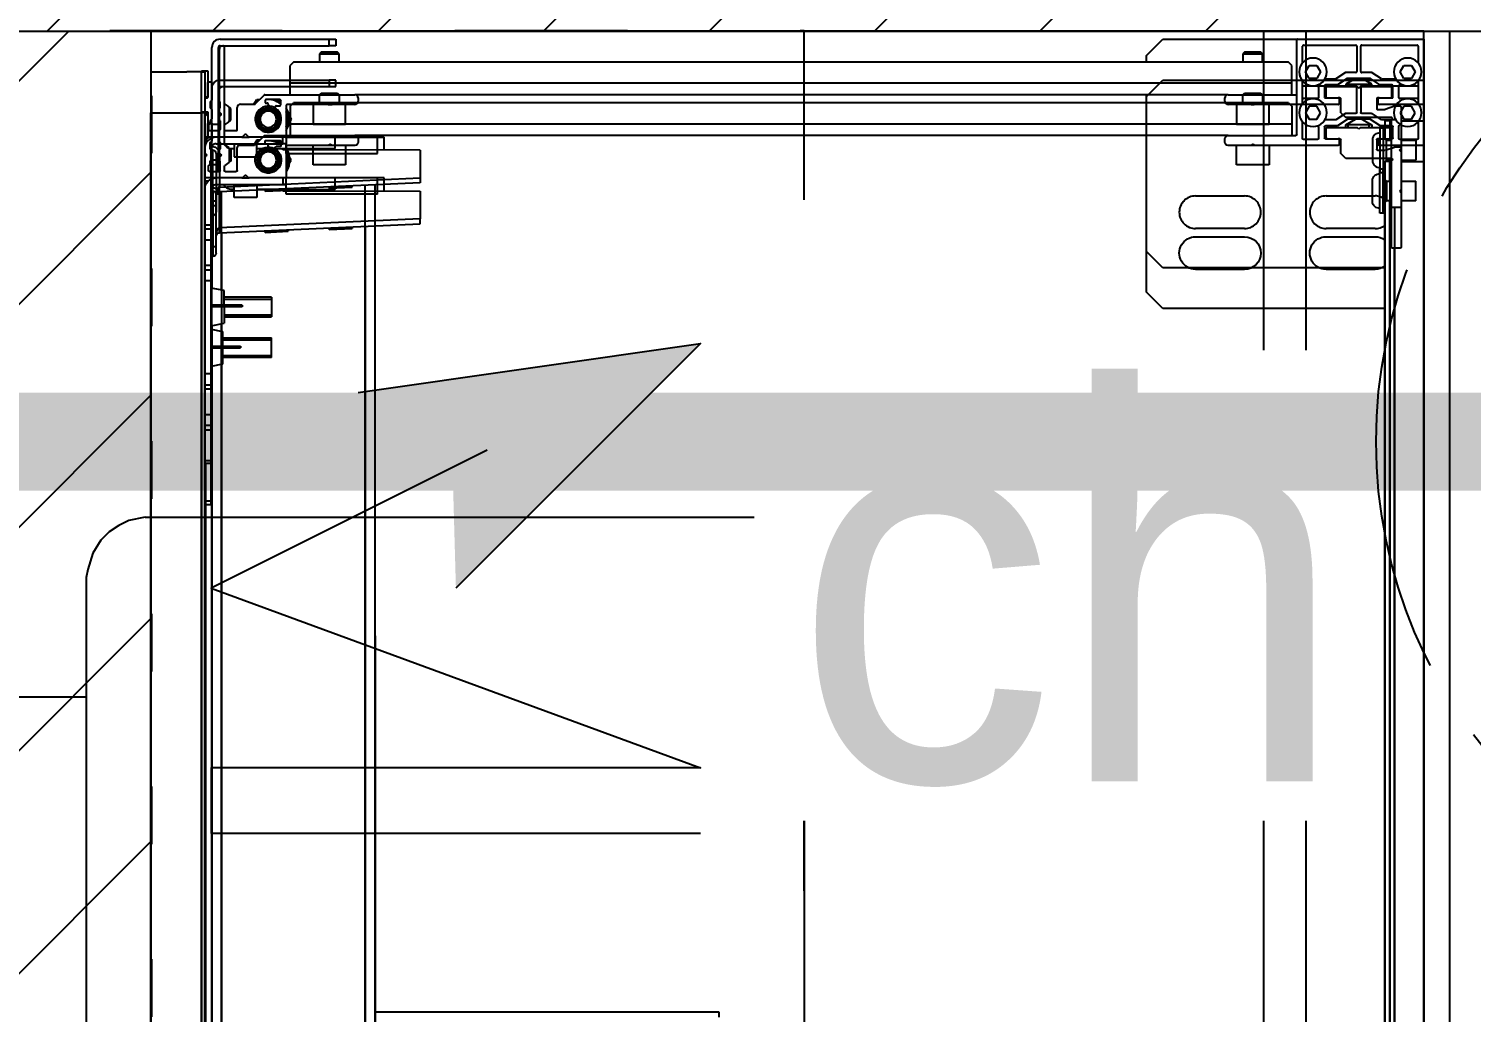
# Model space of a CAD drawing. Header units: centimetres. Extents: x -35664 to 50682, y -23001 to 23705.
# Drawn here: x 5158.2 to 5202.41, y 4104.34 to 4134.46 of the extents above; entities that cross this region are included whole.
import ezdxf

# ---------------------------------------------------------------- set-up
doc = ezdxf.new("R2010")
doc.units = ezdxf.units.CM
for name, pattern in [('prelem_euev', [2, 1.25, -0.25, 0.25, -0.25]), ('prlm_eu', [2, 1.25, -0.25, 0.25, -0.25]), ('Style de ligne -1', [0.41664, 0.20828, -0.20836]), ('Style de ligne -5', [0.20828, 0.069425, -0.138855])]:
    doc.linetypes.add(name, pattern=pattern)
for name, color, linetype in [('B aménagement intérieur', 252, 'Continuous'), ('B GÈnÈral_Hatch', 252, 'Continuous'), ('B Général', 252, 'Continuous'), ('C ANNOTATIONS-prestations', 252, 'Continuous'), ('D SURFACES-shab', 252, 'Continuous'), ('F REMPLISSAGE-vert clair', 252, 'Continuous'), ('F REMPLISSAGE-vert foncé', 252, 'Continuous'), ('MTI900_Alu', 252, 'Continuous'), ('prlm-CHAUFF', 4, 'Continuous'), ('prlm-EAU-EUEV', 25, 'Continuous')]:
    doc.layers.add(name, color=color, linetype=linetype)
doc.layers.add('prlm-ELEC-CFO', color=1, linetype='Continuous', lineweight=25)
doc.layers.add('prlm-ZEROPLOT', color=254, linetype='Continuous', plot=False)
doc.layers.get('prlm-CHAUFF').off()
doc.styles.add('prlm-elec-cfo', font='comic.ttf', dxfattribs={"height": 12})

# ---------------------------------------------------------------- blocks, each defined once
blk = doc.blocks.new('A 90.200_wc-2')
at = {"layer": 'B Général', "linetype": 'Continuous'}
for p, q in [((-25, -20.1), (-25, 0)), ((-24.9, 0.1), (24.9, 0.1)), ((-19.5, -44.2), (-19.5, -21.9))]:
    blk.add_line(p, q, dxfattribs=at)
at = {"layer": 'B Général', "linetype": 'Continuous', "flags": 128}
blk.add_lwpolyline([(-25, -20.1), (-24.9, -20.6), (-24.75, -20.9), (-24.55, -21.2), (-24.3, -21.45), (-23.9, -21.7), (-23.4, -21.85), (-23.15, -21.9), (23.25, -21.9), (23.55, -21.85), (23.9, -21.7), (24.2, -21.5), (24.45, -21.3), (24.65, -21.05), (24.8, -20.75), (24.9, -20.5), (24.95, -20.3), (25, -20.1)], dxfattribs=at)
at = {"layer": 'B Général', "linetype": 'Continuous'}
blk.add_arc((-24.9, 0), 0.1, 90, 180, dxfattribs=at)
blk = doc.blocks.new('A 90.Groupe-6-1')
at = {"layer": 'B Général', "linetype": 'Style de ligne -1', "ltscale": 25.4, "flags": 128}
blk.add_lwpolyline([(-35.4, 7.6), (35.6, 7.6), (35.6, -32.4), (-35.4, -32.4)], close=True, dxfattribs=at)
at = {"layer": 'B Général', "xscale": -1, "rotation": 270}
blk.add_blockref('A 90.200_wc-2', (35.5, 7.5), dxfattribs=at)
blk = doc.blocks.new('A 90.WC-plan-PMR')
at = {"layer": 'B Général'}
blk.add_blockref('A 90.Groupe-6-1', (0, 0), dxfattribs=at)
blk = doc.blocks.new('A 90.Groupe-13-1')
at = {"layer": 'B GÈnÈral_Hatch', "linetype": 'Continuous'}
h = blk.add_hatch(dxfattribs=at)
h.set_pattern_fill('F_P__SOFFITE', color=256, style=0, pattern_type=2)
h.set_pattern_definition([(45, (0, 0.2205), (-3.5277778, 3.3072917), [])])
h.paths.add_polyline_path([(5161.965, 4036.389), (5249.965, 4036.389), (5249.965, 3856.704), (5084.465, 3856.704), (5084.465, 3911.704), (5029.964, 3911.704), (5029.964, 4134.389), (5161.965, 4134.389)])
at = {"layer": 'B Général', "linetype": 'Style de ligne -5', "ltscale": 25.4, "flags": 128}
blk.add_lwpolyline([(5161.965, 4036.389), (5249.965, 4036.389), (5249.965, 3856.704), (5084.465, 3856.704), (5084.465, 3911.704), (5029.964, 3911.704), (5029.964, 4134.389), (5161.965, 4134.389)], close=True, dxfattribs=at)
at = {"layer": 'D SURFACES-shab', "lineweight": 18, "flags": 128}
blk.add_lwpolyline([(5249.965, 4037.385), (5161.945, 4037.389), (5161.945, 4134.393), (5029.964, 4134.389), (5029.964, 3914.389), (5083.465, 3914.389), (5083.465, 3859.389), (5249.965, 3859.389)], close=True, dxfattribs=at)
at = {"layer": 'B Général', "xscale": -1, "rotation": 180}
blk.add_blockref('A 90.WC-plan-PMR', (5146.365, 4101.997), dxfattribs=at)
blk = doc.blocks.new('A 90.G 100_80')
at = {"layer": 'B Général', "linetype": 'Continuous'}
blk.add_line((48.52, 43.75), (48.52, -43.75), dxfattribs=at)
at = {"layer": 'B Général', "linetype": 'Continuous', "flags": 128}
blk.add_lwpolyline([(9.5, -45), (9.5, 45), (48.52, 45), (48.52, -45)], close=True, dxfattribs=at)
at = {"layer": 'C ANNOTATIONS-prestations'}
for p, q in [((9.5, 44.75), (9.5, 44.72)), ((9.53, 44.75), (9.5, 44.75)), ((9.5, 44.72), (9.5, 42.78)), ((13.37, 44.75), (9.53, 44.75)), ((17.5, 44.75), (13.37, 44.75)), ((13.4, 43.08), (13.4, 44.72)), ((18, 44.25), (17.5, 44.75)), ((43.05, 44.75), (42.85, 44.75)), ((42.85, 44.75), (42.85, 44.55)), ((46.4, 44.75), (43.05, 44.75)), ((43.05, 44.55), (43.05, 44.75)), ((9.68, 44.54), (9.68, 44.033)), ((11.41, 44.57), (9.71, 44.57)), ((11.44, 43.76), (11.44, 44.54)), ((11.56, 44.54), (11.56, 43.76)), ((13.19, 44.57), (11.59, 44.57)), ((13.22, 44.033), (13.22, 44.54)), ((14.45, 44.3), (14.5, 44.35)), ((15.05, 44.3), (14.45, 44.3)), ((14.45, 44.05), (14.45, 44.3)), ((14.5, 44.35), (15, 44.35)), ((15, 44.35), (15.05, 44.3)), ((15.05, 44.3), (15.05, 44.05)), ((18, 44.05), (18, 44.25)), ((42.75, 44.3), (42.8, 44.35)), ((43.35, 44.3), (42.75, 44.3)), ((42.75, 44.05), (42.75, 44.3)), ((42.8, 44.35), (43.3, 44.35)), ((42.85, 44.55), (43.05, 44.55)), ((46.4, 44.55), (43.05, 44.55)), ((43.3, 44.35), (43.35, 44.3)), ((43.35, 44.3), (43.35, 44.05)), ((46.27, 44.52), (46.27, 42.791)), ((46.32, 44.55), (46.3, 44.55)), ((46.42, 42.855), (46.42, 44.45)), ((46.45, 42.15), (46.45, 44.5)), ((46.65, 42.15), (46.65, 44.5)), ((9.885, 43.95), (9.769, 43.75)), ((10.115, 43.95), (9.885, 43.95)), ((10.231, 43.75), (10.115, 43.95)), ((12.785, 43.95), (12.669, 43.75)), ((13.015, 43.95), (12.785, 43.95)), ((13.131, 43.75), (13.015, 43.95)), ((13.55, 43.95), (13.65, 44.05)), ((13.55, 43.4), (13.55, 43.95)), ((13.65, 44.05), (44.15, 44.05)), ((44.15, 44.05), (44.25, 43.95)), ((44.25, 43.4), (44.25, 43.95)), ((46.97, 43.78), (46.77, 43.78)), ((46.77, 43.78), (46.77, 42.98)), ((46.97, 43.75), (46.97, 43.78)), ((9.68, 43.467), (9.68, 42.96)), ((9.769, 43.75), (9.885, 43.55)), ((9.885, 43.55), (10.115, 43.55)), ((10.115, 43.55), (10.231, 43.75)), ((10.364, 43.53), (10.786, 43.53)), ((10.48, 43.35), (10.841, 43.35)), ((10.803, 43.535), (11.088, 43.725)), ((10.858, 43.355), (11.142, 43.545)), ((11.1, 43.377), (11.4, 43.55)), ((11.9, 43.377), (11.1, 43.377)), ((11.1, 43.3), (11.1, 43.377)), ((11.105, 43.73), (11.41, 43.73)), ((11.159, 43.55), (11.841, 43.55)), ((11.177, 43.3), (11.177, 43.421)), ((11.59, 43.73), (11.904, 43.73)), ((11.6, 43.55), (11.9, 43.377)), ((11.823, 43.3), (11.823, 43.421)), ((11.858, 43.545), (12.15, 43.35)), ((11.9, 43.377), (11.9, 43.3)), ((11.904, 43.73), (12.197, 43.535)), ((12.15, 43.35), (12.52, 43.35)), ((12.214, 43.53), (12.536, 43.53)), ((12.669, 43.75), (12.785, 43.55)), ((12.785, 43.55), (13.015, 43.55)), ((13.015, 43.55), (13.131, 43.75)), ((13.22, 42.96), (13.22, 43.467)), ((13.55, 43.05), (13.55, 43.4)), ((13.55, 43.4), (44.25, 43.4)), ((44.25, 43.05), (44.25, 43.4)), ((46.65, 43.42), (46.65, 42.885)), ((46.74, 43.45), (46.68, 43.45)), ((46.77, 42.98), (46.77, 43.42)), ((46.87, 43.75), (46.87, -43.75)), ((46.97, 43.75), (46.87, 43.75)), ((46.97, -43.75), (46.97, 43.75)), ((46.97, 43.75), (47.42, 43.75)), ((48.52, 43.75), (47.42, 43.75)), ((9.71, 42.93), (10.24, 42.93)), ((10.27, 42.96), (10.27, 43.307)), ((10.45, 42.98), (10.45, 43.32)), ((10.87, 42.95), (10.48, 42.95)), ((10.5, 43.27), (10.5, 42.98)), ((11.45, 43.3), (10.53, 43.3)), ((10.87, 42.95), (10.92, 42.95)), ((10.9, 42.78), (10.9, 42.92)), ((10.95, 42.92), (10.95, 42.63)), ((11.5, 43.25), (11.45, 43.3)), ((11.55, 43.3), (11.5, 43.25)), ((12.47, 43.3), (11.55, 43.3)), ((12.05, 42.5), (12.05, 42.92)), ((12.08, 42.95), (12.13, 42.95)), ((12.1, 42.92), (12.1, 42.78)), ((12.52, 42.95), (12.13, 42.95)), ((12.5, 42.98), (12.5, 43.27)), ((12.55, 43.32), (12.55, 42.98)), ((12.73, 43.28), (12.73, 42.96)), ((12.76, 42.93), (13.19, 42.93)), ((15.5, 43.05), (13.43, 43.05)), ((15.5, 43.05), (42.27, 43.05)), ((15.6, 42.85), (15.6, 42.95)), ((18, 38.25), (18, 43.05)), ((42.17, 42.95), (42.17, 42.85)), ((45.028, 43.05), (42.27, 43.05)), ((44.566, 42.9), (44.54, 42.854)), ((44.57, 42.9), (44.99, 42.9)), ((45.321, 42.769), (45.049, 43.041)), ((45.27, 42.906), (45.184, 42.906)), ((45.328, 42.806), (45.27, 42.906)), ((46.77, 42.98), (46.87, 42.98)), ((46.84, 42.95), (46.8, 42.95)), ((9.5, 42.78), (9.5, 42.25)), ((9.53, 42.75), (10.87, 42.75)), ((10.2, 42.67), (10.2, 41.4)), ((10.23, 42.7), (10.395, 42.7)), ((10.405, 42.699), (10.695, 42.602)), ((10.92, 42.6), (10.705, 42.6)), ((12.05, 42.5), (11.9, 42.35)), ((12.13, 42.75), (14.7, 42.75)), ((14.25, 42.15), (14.25, 42.75)), ((14.7, 42.75), (14.729, 42.779)), ((14.8, 42.75), (14.7, 42.75)), ((14.771, 42.779), (14.8, 42.75)), ((14.8, 42.75), (15.5, 42.75)), ((15.25, 42.75), (15.25, 42.15)), ((42.27, 42.75), (42.958, 42.75)), ((42.55, 42.15), (42.55, 42.75)), ((43.082, 42.75), (42.958, 42.75)), ((42.979, 42.759), (42.999, 42.779)), ((43.041, 42.779), (43.061, 42.759)), ((43.082, 42.75), (44.34, 42.75)), ((43.55, 42.75), (43.55, 42.15)), ((44.37, 42.72), (44.37, 41.78)), ((44.54, 42.74), (44.54, 42.87)), ((44.68, 42.71), (44.57, 42.71)), ((44.71, 42.657), (44.71, 42.68)), ((44.92, 42.76), (44.92, 42.729)), ((44.99, 42.79), (44.95, 42.79)), ((45.02, 42.87), (45.02, 42.82)), ((45.77, 42.76), (45.342, 42.76)), ((45.87, 41.98), (45.87, 42.66)), ((46.07, 42.63), (46.09, 42.65)), ((46.07, 42.27), (46.07, 42.63)), ((46.07, 42.607), (46.12, 42.607)), ((46.09, 42.25), (46.09, 42.65)), ((46.09, 42.65), (46.12, 42.65)), ((46.12, 42.654), (46.12, 42.246)), ((46.257, 42.766), (46.133, 42.679)), ((46.371, 42.471), (46.42, 42.521)), ((46.4, 42.653), (46.4, 42.827)), ((46.4, 42.65), (46.45, 42.65)), ((46.4, 42.607), (46.45, 42.607)), ((46.42, 42.521), (46.42, 42.625)), ((46.65, 42.595), (46.65, 42.31)), ((46.661, 42.651), (46.7, 42.69)), ((46.661, 42.618), (46.661, 42.651)), ((46.7, 42.826), (46.7, 42.654)), ((46.821, 42.471), (46.87, 42.521)), ((46.835, 42.414), (46.835, 42.486)), ((9.5, 42.25), (9.5, -42.25)), ((10.2, 42.25), (9.5, 42.25)), ((10.5, 42.35), (11.9, 42.35)), ((10.5, 39.63), (10.5, 42.29)), ((10.55, 42.25), (10.5, 42.25)), ((10.55, 42.25), (10.55, 41.65)), ((10.55, 42.25), (10.7, 42.25)), ((10.7, 42.25), (10.7, 41.7)), ((10.7, 42.03), (10.75, 42.03)), ((10.75, 42.03), (10.75, 40.67)), ((10.75, 42.03), (10.85, 42.03)), ((10.85, 42.03), (10.85, 40.67)), ((15.25, 42.15), (14.25, 42.15)), ((43.55, 42.15), (42.55, 42.15)), ((44.278, 42.4), (44.22, 42.3)), ((44.22, 42.3), (44.278, 42.2)), ((46.07, 42.293), (46.12, 42.293)), ((46.09, 42.25), (46.07, 42.27)), ((46.12, 42.25), (46.09, 42.25)), ((46.133, 42.221), (46.257, 42.134)), ((46.27, 42.109), (46.27, 41.98)), ((46.42, 42.379), (46.371, 42.429)), ((46.4, 42.293), (46.45, 42.293)), ((46.4, 42.252), (46.4, 41.98)), ((46.45, 42.25), (46.4, 42.25)), ((46.42, 42.28), (46.42, 42.379)), ((46.65, 42.15), (46.45, 42.15)), ((46.45, 42.15), (46.45, 41.95)), ((46.65, 41.95), (46.65, 42.15)), ((46.661, 42.25), (46.661, 42.287)), ((46.7, 42.21), (46.661, 42.25)), ((46.7, 42.251), (46.7, 42.15)), ((46.7, 42.15), (46.72, 42.15)), ((46.75, 42.12), (46.75, 41.98)), ((46.87, 42.379), (46.821, 42.429)), ((9.75, 41.65), (9.75, 41.05)), ((9.75, 41.65), (10.2, 41.65)), ((10.5, 41.65), (10.65, 41.65)), ((10.65, 41.65), (10.75, 41.75)), ((10.65, 41.05), (10.65, 41.65)), ((11.08, 41.675), (11.08, 41.025)), ((41.57, 41.75), (41.37, 41.75)), ((41.37, 41.354), (41.37, 41.75)), ((42.87, 41.75), (41.57, 41.75)), ((41.57, 41.25), (41.57, 41.75)), ((44.37, 41.75), (42.87, 41.75)), ((42.87, 41.4), (42.87, 41.75)), ((44.4, 41.75), (44.37, 41.75)), ((44.37, 41.75), (44.37, 41.55)), ((44.4, 41.75), (45.508, 41.75)), ((44.47, 41.55), (44.47, 41.75)), ((45.114, 41.95), (44.726, 41.95)), ((45.732, 41.75), (45.508, 41.75)), ((45.529, 41.759), (45.599, 41.829)), ((45.641, 41.829), (45.711, 41.759)), ((45.732, 41.75), (46.84, 41.75)), ((46.24, 41.95), (45.9, 41.95)), ((46.72, 41.95), (46.43, 41.95)), ((46.87, 41.65), (46.765, 41.65)), ((46.87, 41.75), (46.84, 41.75)), ((10.25, 41.35), (10.2, 41.4)), ((10.2, 41.3), (10.25, 41.35)), ((10.2, 41.3), (10.2, 39.63)), ((40.27, 41.351), (44.47, 41.36)), ((40.27, 41.351), (40.27, 40.5)), ((44.37, 41.25), (41.57, 41.25)), ((44.37, 41.4), (42.87, 41.4)), ((44.37, 41.4), (44.37, 41.55)), ((44.37, 41.55), (44.47, 41.55)), ((44.37, 41.25), (44.37, 41.4)), ((45.27, 41.4), (44.37, 41.4)), ((46.52, 41.55), (44.47, 41.55)), ((44.47, 41.36), (44.472, 41.4)), ((45.27, 41.15), (45.27, 41.55)), ((45.97, 41.15), (45.27, 41.15)), ((45.97, 41.55), (45.97, 41.15)), ((46.067, 41.4), (45.97, 41.4)), ((46.42, 41.25), (46.42, 40.221)), ((46.52, 41.25), (46.42, 41.25)), ((46.52, 41.25), (46.52, 41.05)), ((46.67, 41.35), (46.62, 41.35)), ((46.62, 41.05), (46.62, 41.35)), ((46.67, 39.067), (46.67, 41.4)), ((10.2, 41.05), (9.75, 41.05)), ((10.65, 41.05), (10.5, 41.05)), ((10.55, 41.05), (10.55, -41.05)), ((10.75, 40.95), (10.65, 41.05)), ((10.7, 41), (10.7, -41)), ((10.75, 40.67), (10.7, 40.67)), ((10.85, 40.67), (10.75, 40.67)), ((46.52, 41.05), (46.52, 39.65)), ((46.52, 41.05), (46.62, 41.05)), ((46.62, 41.05), (46.67, 41.05)), ((46.62, 39.65), (46.62, 41.05)), ((46.42, 40.221), (40.27, 40.5)), ((40.27, 40.5), (40.27, 40.35)), ((40.27, 40.35), (46.413, 40.071)), ((41.65, 2.775), (41.65, 40.287)), ((41.95, 2.775), (41.95, 40.274)), ((42.354, 40.205), (42.357, 40.255)), ((12.5, 39.95), (11, 39.95)), ((16.5, 39.95), (15, 39.95)), ((42.354, 40.205), (43.056, 40.173)), ((43.058, 40.223), (43.056, 40.173)), ((44.316, 40.116), (44.319, 40.166)), ((44.316, 40.116), (45.018, 40.084)), ((45.02, 40.134), (45.018, 40.084)), ((46.35, 37.066), (46.35, 40.074)), ((46.413, 40.071), (46.42, 40.221)), ((46.413, 40.071), (46.425, 40.07)), ((46.425, 40.22), (46.42, 40.221)), ((10.23, 39.6), (10.47, 39.6)), ((10.4, 39.6), (10.4, -39.6)), ((46.52, 39.65), (46.52, 39.45)), ((46.52, 39.65), (46.62, 39.65)), ((46.67, 39.65), (46.62, 39.65)), ((46.62, 39.35), (46.62, 39.65)), ((46.62, 39.35), (46.67, 39.35)), ((46.65, 39.35), (46.65, 37.126)), ((11, 38.95), (12.5, 38.95)), ((15, 38.95), (16.5, 38.95)), ((46.87, 39.067), (46.67, 39.067)), ((46.67, 39.067), (46.67, 38.932)), ((46.67, 38.932), (46.67, 38.6)), ((46.67, 38.932), (46.87, 38.932)), ((46.67, 38.6), (46.67, 34.5)), ((46.67, 38.6), (46.87, 38.6)), ((17.5, 37.75), (18, 38.25)), ((10.7, 37.75), (17.5, 37.75)), ((44.82, 36.85), (44.82, 36.25)), ((44.82, 36.85), (46.27, 36.85)), ((46.27, 36.789), (44.82, 36.789)), ((46.27, 37.05), (46.67, 37.13)), ((46.27, 36.6), (46.27, 37.05)), ((46.27, 36.311), (44.82, 36.311)), ((46.27, 36.25), (44.82, 36.25)), ((45.725, 36.6), (45.725, 36.55)), ((45.725, 36.6), (45.861, 36.6)), ((45.725, 36.55), (45.861, 36.55)), ((45.861, 36.6), (45.861, 36.55)), ((45.861, 36.6), (46.67, 36.6)), ((45.861, 36.55), (46.67, 36.55)), ((46.27, 36.55), (46.27, 36.05)), ((46.67, 35.97), (46.27, 36.05)), ((46.35, 2.6), (46.35, 36.034)), ((46.65, 35.974), (46.65, 2.5)), ((46.67, 34.5), (46.87, 34.5)), ((46.67, 34.5), (46.67, 34.168)), ((46.87, 34.168), (46.67, 34.168)), ((46.67, 34.168), (46.67, 34.033)), ((46.67, 31.85), (46.67, 34.033)), ((46.67, 34.033), (46.87, 34.033)), ((46.67, 31.85), (46.67, 31.75)), ((46.87, 31.85), (46.67, 31.85)), ((46.67, 31.75), (46.87, 31.75)), ((46.85, 31.75), (46.85, 2.433)), ((31.1, 14.95), (41.65, 14.95)), ((31.1, 14.8), (31.1, 14.95))]:
    blk.add_line(p, q, dxfattribs=at)
at = {"layer": 'C ANNOTATIONS-prestations', "flags": 128}
for points in [[(9.5, 44.72, -0.198912), (9.509, 44.741, -0.198912), (9.53, 44.75)], [(13.37, 44.75, -0.198912), (13.391, 44.741, -0.198912), (13.4, 44.72)], [(46.4, 44.75, -0.198912), (46.577, 44.677, -0.198912), (46.65, 44.5)], [(9.68, 44.54, -0.198912), (9.689, 44.561, -0.198912), (9.71, 44.57)], [(11.41, 44.57, -0.198912), (11.431, 44.561, -0.198912), (11.44, 44.54)], [(11.56, 44.54, -0.198912), (11.569, 44.561, -0.198912), (11.59, 44.57)], [(13.19, 44.57, -0.198912), (13.211, 44.561, -0.198912), (13.22, 44.54)], [(46.27, 44.52, -0.198912), (46.279, 44.541, -0.198912), (46.3, 44.55)], [(46.32, 44.55, -0.198912), (46.391, 44.521, -0.198912), (46.42, 44.45)], [(46.4, 44.55, -0.198912), (46.435, 44.535, -0.198912), (46.45, 44.5)], [(9.68, 44.03, -0.01196), (9.68, 44.031, -0.01196), (9.68, 44.033)], [(13.22, 44.033, -0.01196), (13.22, 44.031, -0.01196), (13.22, 44.03)], [(9.68, 43.467, -0.01196), (9.68, 43.469, -0.01196), (9.68, 43.47)], [(10.225, 43.39, -0.123554), (10.258, 43.354, -0.123554), (10.27, 43.307)], [(10.45, 43.32, -0.198912), (10.459, 43.341, -0.198912), (10.48, 43.35)], [(10.803, 43.535, -0.073633), (10.795, 43.531, -0.073633), (10.786, 43.53)], [(10.858, 43.355, -0.073633), (10.85, 43.351, -0.073633), (10.841, 43.35)], [(11.088, 43.725, -0.073633), (11.096, 43.729, -0.073633), (11.105, 43.73)], [(11.142, 43.545, -0.073633), (11.15, 43.549, -0.073633), (11.159, 43.55)], [(11.44, 43.76, -0.198912), (11.431, 43.739, -0.198912), (11.41, 43.73)], [(11.59, 43.73, -0.198912), (11.569, 43.739, -0.198912), (11.56, 43.76)], [(11.841, 43.55, -0.073633), (11.85, 43.549, -0.073633), (11.858, 43.545)], [(12.214, 43.53, -0.073633), (12.205, 43.531, -0.073633), (12.197, 43.535)], [(12.52, 43.35, -0.198912), (12.541, 43.341, -0.198912), (12.55, 43.32)], [(12.73, 43.28, -0.095961), (12.737, 43.318, -0.095961), (12.758, 43.35)], [(13.22, 43.47, -0.01196), (13.22, 43.469, -0.01196), (13.22, 43.467)], [(46.65, 43.42, -0.198912), (46.659, 43.441, -0.198912), (46.68, 43.45)], [(46.74, 43.45, -0.198912), (46.761, 43.441, -0.198912), (46.77, 43.42)], [(9.71, 42.93, -0.198912), (9.689, 42.939, -0.198912), (9.68, 42.96)], [(10.27, 42.96, -0.198912), (10.261, 42.939, -0.198912), (10.24, 42.93)], [(10.48, 42.95, -0.198912), (10.459, 42.959, -0.198912), (10.45, 42.98)], [(10.5, 43.27, -0.198912), (10.509, 43.291, -0.198912), (10.53, 43.3)], [(10.53, 42.95, -0.198912), (10.509, 42.959, -0.198912), (10.5, 42.98)], [(10.87, 42.95, -0.198912), (10.891, 42.941, -0.198912), (10.9, 42.92)], [(10.92, 42.95, -0.198912), (10.941, 42.941, -0.198912), (10.95, 42.92)], [(12.05, 42.92, -0.198912), (12.059, 42.941, -0.198912), (12.08, 42.95)], [(12.1, 42.92, -0.198912), (12.109, 42.941, -0.198912), (12.13, 42.95)], [(12.47, 43.3, -0.198912), (12.491, 43.291, -0.198912), (12.5, 43.27)], [(12.5, 42.98, -0.198912), (12.491, 42.959, -0.198912), (12.47, 42.95)], [(12.55, 42.98, -0.198912), (12.541, 42.959, -0.198912), (12.52, 42.95)], [(12.76, 42.93, -0.198912), (12.739, 42.939, -0.198912), (12.73, 42.96)], [(13.22, 42.96, -0.198912), (13.211, 42.939, -0.198912), (13.19, 42.93)], [(13.43, 43.05, -0.198912), (13.409, 43.059, -0.198912), (13.4, 43.08)], [(15.5, 43.05, -0.198912), (15.571, 43.021, -0.198912), (15.6, 42.95)], [(42.17, 42.95, -0.198912), (42.199, 43.021, -0.198912), (42.27, 43.05)], [(44.54, 42.87, -0.198912), (44.549, 42.891, -0.198912), (44.57, 42.9)], [(44.54, 42.764, -0.104675), (44.761, 42.879, -0.104675), (45.009, 42.893)], [(44.54, 42.827, -0.02871), (44.603, 42.867, -0.02871), (44.67, 42.9)], [(44.99, 42.9, -0.198912), (45.011, 42.891, -0.198912), (45.02, 42.87)], [(45.028, 43.05, -0.098491), (45.039, 43.048, -0.098491), (45.049, 43.041)], [(45.207, 42.883, -0.041018), (45.298, 42.829, -0.041018), (45.379, 42.76)], [(46.675, 42.855, -0.17724), (46.657, 42.866, -0.17724), (46.65, 42.885)], [(46.8, 42.95, -0.198912), (46.779, 42.959, -0.198912), (46.77, 42.98)], [(46.84, 42.95, -0.198912), (46.861, 42.941, -0.198912), (46.87, 42.92)], [(9.53, 42.75, -0.198912), (9.509, 42.759, -0.198912), (9.5, 42.78)], [(10.2, 42.67, -0.198912), (10.209, 42.691, -0.198912), (10.23, 42.7)], [(10.395, 42.7, -0.040241), (10.4, 42.7, -0.040241), (10.405, 42.699)], [(10.705, 42.6, -0.040241), (10.7, 42.6, -0.040241), (10.695, 42.602)], [(10.9, 42.78, -0.198912), (10.891, 42.759, -0.198912), (10.87, 42.75)], [(10.95, 42.63, -0.198912), (10.941, 42.609, -0.198912), (10.92, 42.6)], [(12.13, 42.75, -0.198912), (12.109, 42.759, -0.198912), (12.1, 42.78)], [(14.729, 42.779, -0.198912), (14.75, 42.788, -0.198912), (14.771, 42.779)], [(15.6, 42.85, -0.198912), (15.571, 42.779, -0.198912), (15.5, 42.75)], [(42.27, 42.75, -0.198912), (42.199, 42.779, -0.198912), (42.17, 42.85)], [(42.979, 42.759, -0.098491), (42.969, 42.752, -0.098491), (42.958, 42.75)], [(42.999, 42.779, -0.198912), (43.02, 42.788, -0.198912), (43.041, 42.779)], [(43.082, 42.75, -0.098491), (43.071, 42.752, -0.098491), (43.061, 42.759)], [(44.37, 41.954, -0.14145), (44.27, 42.3, -0.14145), (44.37, 42.646)], [(44.37, 42.06, -0.103148), (44.32, 42.3, -0.103148), (44.37, 42.54)], [(44.34, 42.75, -0.198912), (44.361, 42.741, -0.198912), (44.37, 42.72)], [(44.948, 42.699, -0.366532), (45.318, 42.338, -0.366532), (45.023, 41.914, -0.366532), (44.556, 42.135, -0.366532), (44.697, 42.632)], [(44.57, 42.71, -0.198912), (44.549, 42.719, -0.198912), (44.54, 42.74)], [(44.68, 42.71, -0.198912), (44.701, 42.701, -0.198912), (44.71, 42.68)], [(44.697, 42.632, -0.082935), (44.817, 42.687, -0.082935), (44.948, 42.699)], [(44.71, 42.657, -0.122946), (44.706, 42.643, -0.122946), (44.697, 42.632)], [(44.92, 42.76, -0.198912), (44.929, 42.781, -0.198912), (44.95, 42.79)], [(44.948, 42.699, -0.189855), (44.928, 42.709, -0.189855), (44.92, 42.729)], [(45.02, 42.82, -0.198912), (45.011, 42.799, -0.198912), (44.99, 42.79)], [(45.342, 42.76, -0.098491), (45.331, 42.762, -0.098491), (45.321, 42.769)], [(45.77, 42.76, -0.198912), (45.841, 42.731, -0.198912), (45.87, 42.66)], [(46.12, 42.654, -0.120588), (46.123, 42.668, -0.120588), (46.133, 42.679)], [(46.27, 42.791, -0.120588), (46.267, 42.777, -0.120588), (46.257, 42.766)], [(46.371, 42.429, -0.198912), (46.362, 42.45, -0.198912), (46.371, 42.471)], [(46.4, 42.827, -0.155096), (46.406, 42.844, -0.155096), (46.42, 42.855)], [(46.42, 42.625, -0.155096), (46.406, 42.636, -0.155096), (46.4, 42.653)], [(46.661, 42.651, -0.013224), (46.655, 42.65, -0.013224), (46.65, 42.65)], [(46.65, 42.595, -0.17724), (46.657, 42.614, -0.17724), (46.675, 42.625)], [(46.675, 42.855, -0.17724), (46.693, 42.845, -0.17724), (46.7, 42.826)], [(46.7, 42.654, -0.17724), (46.693, 42.635, -0.17724), (46.675, 42.625)], [(46.821, 42.429, -0.198912), (46.812, 42.45, -0.198912), (46.821, 42.471)], [(10.5, 42.29, -0.414214), (10.47, 42.32, -0.414214), (10.5, 42.35)], [(46.133, 42.221, -0.120588), (46.123, 42.232, -0.120588), (46.12, 42.246)], [(46.257, 42.134, -0.120588), (46.267, 42.123, -0.120588), (46.27, 42.109)], [(46.4, 42.252, -0.155096), (46.406, 42.269, -0.155096), (46.42, 42.28)], [(46.675, 42.28, -0.17724), (46.657, 42.291, -0.17724), (46.65, 42.31)], [(46.65, 42.25, -0.013224), (46.655, 42.25, -0.013224), (46.661, 42.25)], [(46.675, 42.28, -0.17724), (46.693, 42.27, -0.17724), (46.7, 42.251)], [(46.72, 42.15, -0.198912), (46.741, 42.141, -0.198912), (46.75, 42.12)], [(10.85, 41.873, -0.218554), (11.01, 41.827, -0.218554), (11.08, 41.675)], [(10.85, 41.874, -0.003145), (10.853, 41.874, -0.003145), (10.855, 41.874)], [(44.4, 41.75, -0.198912), (44.379, 41.759, -0.198912), (44.37, 41.78)], [(45.529, 41.759, -0.098491), (45.519, 41.752, -0.098491), (45.508, 41.75)], [(45.599, 41.829, -0.198912), (45.62, 41.838, -0.198912), (45.641, 41.829)], [(45.732, 41.75, -0.098491), (45.721, 41.752, -0.098491), (45.711, 41.759)], [(45.9, 41.95, -0.198912), (45.879, 41.959, -0.198912), (45.87, 41.98)], [(46.27, 41.98, -0.198912), (46.261, 41.959, -0.198912), (46.24, 41.95)], [(46.43, 41.95, -0.198912), (46.409, 41.959, -0.198912), (46.4, 41.98)], [(46.52, 41.75, -0.198912), (46.767, 41.648, -0.198912), (46.87, 41.4)], [(46.75, 41.98, -0.198912), (46.741, 41.959, -0.198912), (46.72, 41.95)], [(46.87, 41.78, -0.198912), (46.861, 41.759, -0.198912), (46.84, 41.75)], [(46.22, 41.472, -0.109774), (46.151, 41.419, -0.109774), (46.067, 41.4)], [(46.22, 41.472, -0.028434), (46.259, 41.513, -0.028434), (46.302, 41.55)], [(46.42, 41.25, -0.227222), (46.495, 41.406, -0.227222), (46.663, 41.445)], [(46.52, 41.55, -0.198912), (46.626, 41.506, -0.198912), (46.67, 41.4)], [(46.52, 41.25, -0.198912), (46.549, 41.321, -0.198912), (46.62, 41.35)], [(11.08, 41.025, -0.218554), (11.01, 40.873, -0.218554), (10.85, 40.827)], [(10.855, 40.827, -0.003145), (10.853, 40.826, -0.003145), (10.85, 40.826)], [(10.7, 39.85, -0.080612), (10.842, 39.924, -0.080612), (11, 39.95)], [(12.5, 39.95, -0.414214), (13, 39.45, -0.414214), (12.5, 38.95)], [(15, 38.95, -0.414214), (14.5, 39.45, -0.414214), (15, 39.95)], [(16.5, 39.95, -0.414214), (17, 39.45, -0.414214), (16.5, 38.95)], [(46.425, 40.07, -0.193016), (46.492, 40.04, -0.193016), (46.52, 39.97)], [(10.23, 39.6, -0.198912), (10.209, 39.609, -0.198912), (10.2, 39.63)], [(10.5, 39.63, -0.198912), (10.491, 39.609, -0.198912), (10.47, 39.6)], [(46.62, 39.35, -0.198912), (46.549, 39.379, -0.198912), (46.52, 39.45)], [(11, 38.95, -0.080612), (10.842, 38.976, -0.080612), (10.7, 39.05)]]:
    blk.add_lwpolyline(points, format="xyb", dxfattribs=at)
at = {"layer": 'C ANNOTATIONS-prestations'}
for centre, radius in [((10, 43.75), 0.425), ((12.9, 43.75), 0.425), ((44.92, 42.3), 0.35), ((44.92, 42.3), 0.3), ((44.92, 42.3), 0.25)]:
    blk.add_circle(centre, radius, dxfattribs=at)
for points, knots in [([(46.425, 40.07), (46.424, 40.07), (46.424, 40.071), (46.424, 40.072), (46.423, 40.074), (46.422, 40.083), (46.422, 40.103), (46.422, 40.13), (46.423, 40.182), (46.424, 40.218), (46.424, 40.219), (46.425, 40.22)], [0, 0, 0, 1, 2, 3, 4, 5, 6, 7, 8, 8, 9, 9, 9]), ([(46.425, 40.22), (46.425, 40.22), (46.437, 40.218), (46.454, 40.206), (46.467, 40.191), (46.48, 40.171), (46.491, 40.146), (46.501, 40.117), (46.513, 40.068), (46.52, 40.004), (46.52, 39.975), (46.52, 39.972), (46.52, 39.97)], [0, 0, 0, 1, 2, 3, 4, 5, 6, 7, 8, 9, 9, 10, 10, 10])]:
    blk.add_open_spline(points, degree=2, knots=knots, dxfattribs=at)
blk = doc.blocks.new('xi.CH')
at = {"layer": 'prlm-ELEC-CFO', "lineweight": 5}
blk.add_hatch(color=0, dxfattribs=at).paths.add_polyline_path([(-3, 6), (-0.103, 3.699), (0, 0), (7.5, 7.5)])
at = {"layer": 'prlm-ELEC-CFO', "color": 0}
for points in [[(-3, 6), (7.5, 7.5), (0, 0)], [(0.955, 4.227), (-7.5, 0), (7.5, -5.5), (-7.5, -5.5), (-7.5, -7.5), (7.5, -7.5)]]:
    blk.add_lwpolyline(points, dxfattribs=at)
blk = doc.blocks.new('xi.vp')
at = {"layer": 'prlm-EAU-EUEV', "lineweight": 5}
h = blk.add_hatch(color=0, dxfattribs=at)
h.paths.add_polyline_path([(5, 0, 1), (-5, 0, 1)])
h.paths.add_polyline_path([(4.5, 0, 1), (-4.5, 0, 1)], flags=16)
at = {"layer": 'prlm-EAU-EUEV', "color": 0, "lineweight": 5}
for radius in [5, 4.5]:
    blk.add_circle((0, 0), radius, dxfattribs=at)
at = {"layer": 'prlm-ZEROPLOT', "linetype": 'prelem_euev', "ltscale": 10}
blk.add_circle((0, 0), 15, dxfattribs=at)
blk = doc.blocks.new('A 90.MTI900_Alu_390')
at = {"layer": 'MTI900_Alu', "color": 1, "linetype": 'Continuous'}
for p, q in [((-4.225, 0), (4.225, 0)), ((4.278, 0), (4.225, 0)), ((4.225, -0.07), (4.225, 0)), ((4.472, 0), (4.278, 0)), ((4.475, 0), (4.472, 0)), ((4.475, -0.003), (4.475, 0)), ((4.105, -0.025), (4.165, -0.025)), ((4.105, -0.025), (4.105, -0.07)), ((4.165, -0.07), (4.165, -0.025)), ((4.275, -0.003), (4.275, -0.137)), ((4.293, -0.021), (4.293, -0.074)), ((4.3467, -0.018), (4.296, -0.018)), ((4.355, -0.0385), (4.375, -0.0269)), ((4.355, -0.0615), (4.355, -0.0385)), ((4.375, -0.0269), (4.395, -0.0385)), ((4.395, -0.0385), (4.395, -0.0615)), ((4.454, -0.018), (4.4033, -0.018)), ((4.457, -0.191), (4.457, -0.021)), ((4.475, -0.387), (4.475, -0.003)), ((3.96, -0.073), (3.96, -0.097)), ((4.13, -0.07), (3.963, -0.07)), ((4.135, -0.075), (4.13, -0.07)), ((4.14, -0.07), (4.135, -0.075)), ((4.267, -0.07), (4.14, -0.07)), ((4.27, -0.0895), (4.27, -0.073)), ((4.296, -0.077), (4.3306, -0.077)), ((4.353, -0.0864), (4.353, -0.1286)), ((4.375, -0.0731), (4.355, -0.0615)), ((4.395, -0.0615), (4.375, -0.0731)), ((-4.105, -0.105), (4.105, -0.105)), ((-4.1, -0.12), (4.1, -0.12)), ((-3.96, -0.09), (3.96, -0.09)), ((3.775, -0.12), (3.775, -0.8)), ((3.963, -0.1), (4.229, -0.1)), ((4.067, -0.12), (4.067, -0.125)), ((4.067, -0.125), (4.203, -0.125)), ((4.067, -0.125), (4.067, -0.135)), ((4.105, -0.115), (4.095, -0.125)), ((4.105, -0.1), (4.105, -0.115)), ((4.165, -0.115), (4.105, -0.115)), ((4.165, -0.115), (4.165, -0.1)), ((4.165, -0.105), (4.225, -0.105)), ((4.175, -0.125), (4.165, -0.115)), ((4.17, -0.12), (4.225, -0.12)), ((4.203, -0.125), (4.203, -0.12)), ((4.203, -0.135), (4.203, -0.125)), ((4.225, -0.105), (4.225, -0.1)), ((4.225, -0.105), (4.225, -0.12)), ((4.235, -0.1), (4.235, -0.24)), ((4.26, -0.142), (4.26, -0.1205)), ((4.2602, -0.1195), (4.2698, -0.0905)), ((4.295, -0.137), (4.295, -0.098)), ((4.298, -0.095), (4.332, -0.095)), ((4.327, -0.1), (4.298, -0.1)), ((4.33, -0.195), (4.33, -0.103)), ((4.335, -0.098), (4.335, -0.1341)), ((4.3535, -0.1303), (4.3725, -0.1588)), ((3.895, -0.15), (3.895, -0.3)), ((3.995, -0.3), (3.995, -0.15)), ((4.067, -0.135), (4.203, -0.135)), ((4.1025, -0.158), (4.1675, -0.158)), ((4.292, -0.145), (4.263, -0.145)), ((4.278, -0.14), (4.292, -0.14)), ((4.295, -0.137), (4.295, -0.142)), ((4.3377, -0.16), (4.33, -0.16)), ((4.33, -0.1677), (4.3421, -0.1677)), ((4.3355, -0.1358), (4.3545, -0.1642)), ((4.3377, -0.16), (4.3377, -0.24)), ((4.355, -0.19), (4.3377, -0.16)), ((4.355, -0.1659), (4.355, -0.2341)), ((4.373, -0.1605), (4.373, -0.191)), ((4.33, -0.195), (4.325, -0.2)), ((4.325, -0.2), (4.33, -0.205)), ((4.33, -0.297), (4.33, -0.205)), ((4.3377, -0.24), (4.355, -0.21)), ((4.373, -0.209), (4.373, -0.2404)), ((4.454, -0.194), (4.376, -0.194)), ((4.376, -0.206), (4.454, -0.206)), ((4.457, -0.369), (4.457, -0.209)), ((4.235, -0.24), (4.25, -0.255)), ((4.25, -0.255), (4.292, -0.255)), ((4.275, -0.263), (4.275, -0.52)), ((4.292, -0.26), (4.278, -0.26)), ((4.295, -0.258), (4.295, -0.263)), ((4.295, -0.302), (4.295, -0.263)), ((4.33, -0.2323), (4.3421, -0.2323)), ((4.33, -0.24), (4.3377, -0.24)), ((4.3545, -0.2358), (4.335, -0.265)), ((4.335, -0.265), (4.335, -0.302)), ((4.373, -0.2404), (4.3535, -0.2697)), ((4.298, -0.3), (4.327, -0.3)), ((4.332, -0.305), (4.298, -0.305)), ((4.353, -0.2714), (4.353, -0.3036)), ((4.293, -0.326), (4.293, -0.369)), ((4.328, -0.323), (4.296, -0.323)), ((4.355, -0.3285), (4.375, -0.3169)), ((4.355, -0.3515), (4.355, -0.3285)), ((4.375, -0.3631), (4.355, -0.3515)), ((4.375, -0.3169), (4.395, -0.3285)), ((4.395, -0.3515), (4.375, -0.3631)), ((4.395, -0.3285), (4.395, -0.3515)), ((4.296, -0.372), (4.3467, -0.372)), ((4.305, -0.6), (4.305, -0.393)), ((4.308, -0.39), (4.472, -0.39)), ((4.4033, -0.372), (4.454, -0.372)), ((4.475, -0.8), (4.475, -0.387)), ((4.34, -0.405), (4.305, -0.405)), ((4.34, -0.405), (4.34, -3.475)), ((4.395, -0.405), (4.34, -0.405)), ((4.405, -0.415), (4.395, -0.405)), ((4.405, -0.415), (4.405, -3.465)), ((4.215, -0.475), (4.215, -0.575)), ((4.275, -0.475), (4.215, -0.475)), ((4.275, -0.52), (4.2779, -0.5229)), ((4.275, -0.52), (4.275, -0.53)), ((4.2779, -0.5271), (4.275, -0.53)), ((4.275, -0.53), (4.275, -0.6)), ((4.43, -0.495), (4.405, -0.495)), ((4.43, -0.495), (4.43, -0.555)), ((4.435, -0.5), (4.43, -0.495)), ((4.435, -0.55), (4.435, -0.5)), ((3.895, -0.55), (3.895, -0.7)), ((3.995, -0.7), (3.995, -0.55)), ((4.405, -0.555), (4.43, -0.555)), ((4.43, -0.555), (4.435, -0.55)), ((4.215, -0.575), (4.275, -0.575)), ((4.285, -0.61), (4.295, -0.61)), ((4.305, -0.6), (4.305, -3.277)), ((3.775, -0.8), (3.825, -0.85)), ((4.425, -0.85), (4.475, -0.8)), ((3.825, -0.85), (4.305, -0.85)), ((4.405, -0.85), (4.425, -0.85)), ((4.0071, -3.6913), (4.035, -3.077)), ((4.05, -3.077), (4.0221, -3.692)), ((4.035, -3.077), (4.05, -3.077)), ((4.1351, -3.077), (4.05, -3.077)), ((4.136, -3.497), (4.1351, -3.077)), ((4.0287, -3.215), (-0.1325, -3.215)), ((4.125, -3.207), (4.125, -3.487)), ((4.125, -3.207), (4.175, -3.207)), ((4.1353, -3.187), (4.175, -3.187)), ((4.175, -3.187), (4.175, -3.207)), ((4.175, -3.207), (4.175, -3.337)), ((4.0274, -3.245), (-0.1325, -3.245)), ((4.295, -3.267), (4.285, -3.267)), ((4.0173, -3.3556), (4.0205, -3.2854)), ((4.0255, -3.2857), (4.0205, -3.2854)), ((4.215, -3.305), (4.215, -3.405)), ((4.275, -3.305), (4.215, -3.305)), ((4.275, -3.277), (4.275, -3.3458)), ((4.305, -3.5528), (4.305, -3.277)), ((4.0173, -3.3556), (4.0223, -3.3558)), ((4.14, -3.337), (4.175, -3.337)), ((4.14, -3.487), (4.14, -3.337)), ((4.175, -3.337), (4.175, -3.487)), ((4.275, -3.3458), (4.275, -3.3582)), ((4.275, -3.3582), (4.275, -3.484)), ((4.2759, -3.3479), (4.2779, -3.3499)), ((4.2779, -3.3541), (4.2759, -3.3561)), ((4.43, -3.325), (4.405, -3.325)), ((4.43, -3.325), (4.43, -3.385)), ((4.435, -3.33), (4.43, -3.325)), ((4.435, -3.38), (4.435, -3.33)), ((4.455, -3.355), (4.455, -3.335)), ((4.455, -3.335), (4.475, -3.335)), ((4.455, -3.69), (4.455, -3.355)), ((4.475, -3.355), (4.455, -3.355)), ((4.475, -3.335), (4.475, -3.355)), ((4.475, -3.69), (4.475, -3.355)), ((4.405, -3.385), (4.43, -3.385)), ((4.43, -3.385), (4.435, -3.38)), ((4.215, -3.405), (4.275, -3.405)), ((4.0084, -3.5518), (4.0116, -3.4816)), ((4.0166, -3.4819), (4.0116, -3.4816)), ((4.125, -3.487), (4.14, -3.487)), ((4.14, -3.487), (4.155, -3.487)), ((4.14, -3.487), (4.14, -3.577)), ((4.155, -3.487), (4.175, -3.487)), ((4.155, -3.497), (4.155, -3.487)), ((4.175, -3.487), (4.175, -3.49)), ((4.175, -3.49), (4.175, -3.6008)), ((4.272, -3.487), (4.178, -3.487)), ((4.22, -3.4778), (4.23, -3.472)), ((4.23, -3.472), (4.24, -3.4778)), ((4.34, -3.475), (4.305, -3.475)), ((4.395, -3.475), (4.34, -3.475)), ((4.395, -3.475), (4.405, -3.465)), ((3.625, -3.532), (3.685, -3.532)), ((3.625, -3.532), (3.625, -3.682)), ((3.6311, -3.682), (3.6311, -3.532)), ((3.6789, -3.682), (3.6789, -3.532)), ((3.685, -3.682), (3.685, -3.532)), ((4.14, -3.4972), (4.136, -3.497)), ((4.155, -3.702), (4.155, -3.497)), ((4.175, -3.497), (4.155, -3.497)), ((4.195, -3.5614), (4.195, -3.5226)), ((4.268, -3.521), (4.2657, -3.521)), ((4.271, -3.507), (4.271, -3.518)), ((4.287, -3.504), (4.274, -3.504)), ((4.2854, -3.504), (4.29, -3.5066)), ((4.29, -3.549), (4.29, -3.507)), ((4.0084, -3.5518), (4.0134, -3.552)), ((4.115, -3.577), (4.115, -3.647)), ((4.155, -3.577), (4.115, -3.577)), ((4.2729, -3.542), (4.276, -3.542)), ((4.2769, -3.5821), (4.3041, -3.5549)), ((4.279, -3.545), (4.279, -3.549)), ((4.2906, -3.577), (4.2806, -3.5828)), ((4.282, -3.552), (4.287, -3.552)), ((4.2906, -3.5684), (4.2906, -3.577)), ((4.175, -3.6232), (4.175, -3.6008)), ((4.175, -3.6232), (4.175, -3.734)), ((4.1759, -3.6029), (4.1829, -3.6099)), ((4.1829, -3.6141), (4.1759, -3.6211)), ((4.276, -3.627), (4.276, -3.5842)), ((3.655, -3.6411), (3.655, -3.6275)), ((3.66, -3.6275), (3.655, -3.6275)), ((3.655, -3.717), (3.655, -3.6411)), ((3.66, -3.6411), (3.655, -3.6411)), ((3.66, -3.6411), (3.66, -3.6275)), ((3.66, -3.717), (3.66, -3.6411)), ((4.115, -3.647), (4.155, -3.647)), ((4.14, -3.647), (4.14, -3.6567)), ((4.195, -3.674), (4.195, -3.64)), ((4.198, -3.637), (4.266, -3.637)), ((4.2221, -3.6633), (4.2134, -3.6757)), ((4.2654, -3.662), (4.2246, -3.662)), ((4.227, -3.657), (4.225, -3.659)), ((4.265, -3.659), (4.225, -3.659)), ((4.225, -3.659), (4.225, -3.662)), ((4.263, -3.657), (4.227, -3.657)), ((4.2293, -3.657), (4.2293, -3.662)), ((4.2607, -3.657), (4.2607, -3.662)), ((4.265, -3.659), (4.263, -3.657)), ((4.265, -3.662), (4.265, -3.659)), ((4.2766, -3.6757), (4.2679, -3.6633)), ((3.6044, -3.685), (-0.15, -3.685)), ((3.605, -3.682), (3.598, -3.717)), ((3.655, -3.682), (3.605, -3.682)), ((3.705, -3.682), (3.66, -3.682)), ((3.712, -3.717), (3.705, -3.682)), ((4.0074, -3.685), (3.7056, -3.685)), ((3.935, -3.717), (3.935, -3.712)), ((3.965, -3.712), (3.935, -3.712)), ((3.945, -3.702), (3.965, -3.702)), ((3.965, -3.702), (4.105, -3.702)), ((3.965, -3.712), (3.965, -3.702)), ((3.965, -3.712), (3.965, -3.717)), ((4.105, -3.712), (3.965, -3.712)), ((4.007, -3.6925), (4.0071, -3.6913)), ((4.0071, -3.6913), (4.0221, -3.692)), ((4.0221, -3.692), (4.022, -3.6925)), ((4.0221, -3.692), (4.125, -3.692)), ((4.105, -3.702), (4.125, -3.702)), ((4.105, -3.712), (4.105, -3.702)), ((4.105, -3.717), (4.105, -3.712)), ((4.135, -3.712), (4.105, -3.712)), ((4.125, -3.692), (4.125, -3.702)), ((4.135, -3.712), (4.135, -3.717)), ((4.195, -3.722), (4.195, -3.693)), ((4.195, -3.695), (4.215, -3.695)), ((4.2109, -3.677), (4.198, -3.677)), ((4.198, -3.69), (4.2252, -3.69)), ((4.215, -3.695), (4.45, -3.695)), ((4.215, -3.695), (4.215, -3.715)), ((4.225, -3.69), (4.225, -3.695)), ((4.228, -3.692), (4.2367, -3.692)), ((4.2293, -3.69), (4.2293, -3.695)), ((4.2429, -3.6871), (4.2388, -3.6911)), ((4.2512, -3.6911), (4.2471, -3.6871)), ((4.2533, -3.692), (4.2625, -3.692)), ((4.2607, -3.69), (4.2607, -3.695)), ((4.265, -3.695), (4.265, -3.69)), ((4.2827, -3.69), (4.2653, -3.69)), ((4.452, -3.677), (4.2791, -3.677)), ((4.2855, -3.692), (4.445, -3.692)), ((4.455, -3.682), (4.455, -3.68)), ((-4.375, -3.737), (4.375, -3.737)), ((4.375, -3.747), (-4.375, -3.747)), ((-0.1667, -3.735), (3.175, -3.735)), ((-0.16, -3.715), (3.5984, -3.715)), ((3.175, -3.717), (3.185, -3.717)), ((3.175, -3.737), (3.175, -3.717)), ((3.185, -3.717), (3.4033, -3.717)), ((3.185, -3.717), (3.185, -3.737)), ((3.4033, -3.737), (3.4033, -3.717)), ((3.4033, -3.717), (3.4168, -3.717)), ((3.4168, -3.717), (3.45, -3.717)), ((3.4168, -3.717), (3.4168, -3.737)), ((3.45, -3.717), (3.86, -3.717)), ((3.45, -3.717), (3.45, -3.737)), ((3.7116, -3.715), (3.935, -3.715)), ((3.86, -3.717), (3.8932, -3.717)), ((3.86, -3.717), (3.86, -3.737)), ((3.8932, -3.717), (3.9067, -3.717)), ((3.8932, -3.737), (3.8932, -3.717)), ((3.9067, -3.717), (4.14, -3.717)), ((3.9067, -3.717), (3.9067, -3.737)), ((4.165, -3.7265), (4.165, -3.737)), ((4.175, -3.734), (4.175, -3.737)), ((4.215, -3.715), (4.195, -3.715)), ((4.198, -3.725), (4.212, -3.725)), ((4.215, -3.715), (4.45, -3.715)), ((4.215, -3.72), (4.2251, -3.72)), ((4.215, -3.722), (4.215, -3.72)), ((4.2249, -3.7161), (4.221, -3.72)), ((4.2287, -3.7161), (4.2249, -3.7161)), ((4.2595, -3.715), (4.231, -3.715)), ((4.2429, -3.7321), (4.2379, -3.737)), ((4.2486, -3.7335), (4.2414, -3.7335)), ((4.2521, -3.737), (4.2471, -3.7321)), ((4.2651, -3.7161), (4.2618, -3.7161)), ((4.269, -3.72), (4.2651, -3.7161)), ((4.2654, -3.72), (4.2826, -3.72)), ((4.342, -3.715), (4.2885, -3.715)), ((4.295, -3.734), (4.295, -3.73)), ((4.298, -3.727), (4.342, -3.727)), ((4.378, -3.727), (4.298, -3.727)), ((4.298, -3.727), (4.298, -3.737)), ((4.345, -3.724), (4.345, -3.718)), ((4.375, -3.737), (4.375, -3.747)), ((4.375, -3.747), (4.378, -3.747)), ((4.375, -3.792), (4.375, -3.747)), ((4.378, -3.747), (4.378, -3.727)), ((4.375, -3.902), (4.375, -3.792)), ((-4.375, -3.902), (4.375, -3.902))]:
    blk.add_line(p, q, dxfattribs=at)
for centre, radius in [((4.375, -0.05), 0.0425), ((4.375, -0.34), 0.0425), ((4.23, -3.542), 0.035), ((4.23, -3.542), 0.03), ((4.23, -3.542), 0.025)]:
    blk.add_circle(centre, radius, dxfattribs=at)
for centre, radius, start, end in [((4.278, -0.003), 0.003, 90, 180), ((4.472, -0.003), 0.003, 0, 90), ((4.296, -0.021), 0.003, 90, 180), ((4.3467, -0.021), 0.003, 84.5182, 90), ((4.4033, -0.021), 0.003, 90, 95.4818), ((4.454, -0.021), 0.003, 0, 90), ((3.963, -0.073), 0.003, 90, 180), ((4.267, -0.073), 0.003, 0, 90), ((4.296, -0.074), 0.003, 180, 270), ((4.3306, -0.067), 0.01, 270, 326.3475), ((3.945, -0.15), 0.05, 143.1301, 180), ((3.963, -0.097), 0.003, 180, 270), ((3.945, -0.15), 0.05, 0, 36.8699), ((4.232, -0.1), 0.003, 0, 180), ((4.263, -0.1205), 0.003, 161.5651, 180), ((4.267, -0.0895), 0.003, 341.5651, 0), ((4.298, -0.098), 0.003, 90, 180), ((4.298, -0.103), 0.003, 90, 180), ((4.327, -0.103), 0.003, 0, 90), ((4.332, -0.098), 0.003, 0, 90), ((4.356, -0.1286), 0.003, 180, 213.6901), ((4.1025, -0.138), 0.02, 171.3731, 270), ((4.1025, -0.133), 0.02, 185.7392, 187.1808), ((4.1675, -0.138), 0.02, 270, 8.6269), ((4.1675, -0.133), 0.02, 352.8192, 354.2608), ((4.263, -0.142), 0.003, 180, 270), ((4.278, -0.137), 0.003, 180, 270), ((4.292, -0.137), 0.003, 270, 0), ((4.292, -0.142), 0.003, 270, 0), ((4.338, -0.1341), 0.003, 180, 213.6901), ((4.352, -0.1659), 0.003, 0, 33.6901), ((4.37, -0.1605), 0.003, 0, 33.6901), ((4.376, -0.191), 0.003, 180, 270), ((4.376, -0.209), 0.003, 90, 180), ((4.454, -0.191), 0.003, 270, 0), ((4.454, -0.209), 0.003, 0, 90), ((4.278, -0.263), 0.003, 90, 180), ((4.292, -0.258), 0.003, 0, 90), ((4.292, -0.263), 0.003, 0, 90), ((4.352, -0.2341), 0.003, 326.3099, 0), ((3.945, -0.3), 0.05, 180, 0), ((4.298, -0.297), 0.003, 180, 270), ((4.298, -0.302), 0.003, 180, 270), ((4.327, -0.297), 0.003, 270, 0), ((4.332, -0.302), 0.003, 270, 0), ((4.356, -0.2714), 0.003, 146.3099, 180), ((4.296, -0.326), 0.003, 90, 180), ((4.328, -0.333), 0.01, 46.149, 90), ((4.296, -0.369), 0.003, 180, 270), ((4.308, -0.393), 0.003, 90, 180), ((4.3467, -0.369), 0.003, 270, 275.4818), ((4.4033, -0.369), 0.003, 264.5182, 270), ((4.454, -0.369), 0.003, 270, 0), ((4.472, -0.387), 0.003, 270, 0), ((3.945, -0.55), 0.05, 0, 180), ((4.2758, -0.525), 0.003, 315, 45), ((4.285, -0.6), 0.01, 180, 270), ((4.295, -0.6), 0.01, 270, 0), ((3.945, -0.7), 0.05, 180, 0), ((4.285, -3.277), 0.01, 90, 180), ((4.295, -3.277), 0.01, 0, 90), ((4.278, -3.3458), 0.003, 180, 225), ((4.278, -3.3582), 0.003, 135, 180), ((4.2758, -3.352), 0.003, 315, 45), ((4.178, -3.49), 0.003, 90, 180), ((4.23, -3.542), 0.065, 57.7958, 122.2042), ((4.23, -3.542), 0.06, 66.4435, 113.5565), ((4.272, -3.484), 0.003, 270, 0), ((4.23, -3.542), 0.04, 33.9272, 355.9994), ((4.2657, -3.518), 0.003, 213.9272, 270), ((4.23, -3.542), 0.04, 0, 33.9272), ((4.268, -3.518), 0.003, 270, 0), ((4.274, -3.507), 0.003, 90, 180), ((4.23, -3.542), 0.06, 0, 39.2965), ((4.23, -3.542), 0.065, 22.6199, 35.7758), ((4.287, -3.507), 0.003, 0, 90), ((4.2729, -3.545), 0.003, 90, 175.9994), ((4.23, -3.542), 0.04, 355.9994, 0), ((4.276, -3.545), 0.003, 0, 90), ((4.23, -3.542), 0.065, 315.0475, 333.838), ((4.282, -3.549), 0.003, 180, 270), ((4.287, -3.549), 0.003, 270, 0), ((4.23, -3.542), 0.06, 351.491, 0), ((4.302, -3.5528), 0.003, 315, 0), ((4.178, -3.6008), 0.003, 180, 225), ((4.178, -3.6232), 0.003, 135, 180), ((4.1808, -3.612), 0.003, 315, 45), ((4.279, -3.5842), 0.003, 135, 180), ((4.16, -3.6567), 0.02, 180, 230.1159), ((4.198, -3.64), 0.003, 90, 180), ((4.2246, -3.665), 0.003, 90, 145.008), ((4.2654, -3.665), 0.003, 34.992, 90), ((4.266, -3.627), 0.01, 270, 0), ((3.945, -3.712), 0.01, 90, 180), ((3.997, -3.692), 0.01, 270, 357.3974), ((4.125, -3.712), 0.02, 347.588, 90), ((4.125, -3.712), 0.01, 0, 90), ((4.14, -3.702), 0.035, 270, 0), ((4.14, -3.702), 0.015, 270, 0), ((4.1151, -3.7104), 0.05, 37.0861, 50.1159), ((4.198, -3.674), 0.003, 180, 270), ((4.198, -3.693), 0.003, 90, 180), ((4.2109, -3.674), 0.003, 270, 325.008), ((4.2252, -3.693), 0.003, 19.4712, 90), ((4.2367, -3.689), 0.003, 270, 315), ((4.245, -3.6892), 0.003, 45, 135), ((4.2533, -3.689), 0.003, 225, 270), ((4.2653, -3.693), 0.003, 90, 160.5288), ((4.2791, -3.674), 0.003, 214.992, 270), ((4.2827, -3.693), 0.003, 19.4712, 90), ((4.445, -3.682), 0.01, 270, 0), ((4.45, -3.69), 0.025, 270, 0), ((4.45, -3.69), 0.005, 270, 0), ((4.452, -3.68), 0.003, 0, 90), ((4.178, -3.734), 0.003, 180, 270), ((4.198, -3.722), 0.003, 180, 270), ((4.212, -3.722), 0.003, 270, 0), ((4.215, -3.715), 0.01, 353.9388, 0), ((4.2251, -3.717), 0.003, 270, 350.4059), ((4.231, -3.718), 0.003, 90, 170.4059), ((4.245, -3.7342), 0.003, 45, 135), ((4.2595, -3.718), 0.003, 9.5941, 90), ((4.2654, -3.717), 0.003, 189.5941, 270), ((4.275, -3.715), 0.01, 180, 186.0612), ((4.2826, -3.717), 0.003, 270, 350.4059), ((4.2885, -3.718), 0.003, 90, 170.4059), ((4.292, -3.734), 0.003, 270, 0), ((4.298, -3.73), 0.003, 90, 180), ((4.342, -3.718), 0.003, 0, 90), ((4.342, -3.724), 0.003, 270, 0)]:
    blk.add_arc(centre, radius, start, end, dxfattribs=at)
for centre, major_axis, ratio, start_param, end_param in [((3.997, -3.692), (-0.025, 0), 0.4, 1.570796, 3.096169), ((4.022, -3.6931), (-0.015, 0.0007), 0.045361, -1.568734, 0)]:
    blk.add_ellipse(centre, major_axis=major_axis, ratio=ratio, start_param=start_param, end_param=end_param, dxfattribs=at)

msp = doc.modelspace()

# ---------------------------------------------------------------- hatches: boundary and pattern name
at = {"layer": 'B GÈnÈral_Hatch', "linetype": 'Continuous'}
h = msp.add_hatch(dxfattribs=at)
h.set_pattern_fill('50_BETON', color=256, style=0, pattern_type=2)
h.set_pattern_definition([(45, (0, 0), (2.4253472, -2.6458333), [])])
h.paths.add_polyline_path([(5285.191, 4152.389), (4881.036, 4152.389), (4868.744, 4134.389), (5285.191, 4134.389)])

# ---------------------------------------------------------------- linework, layer by layer
at = {"layer": 'B aménagement intérieur', "linetype": 'Continuous'}
msp.add_line((5196.041, 4134.397), (5196.041, 4043.393), dxfattribs=at)
at = {"layer": 'B Général', "linetype": 'Continuous', "lineweight": 18}
msp.add_line((5019.962, 4134.389), (5285.191, 4134.389), dxfattribs=at)
at = {"layer": 'B Général', "linetype": 'Continuous'}
msp.add_line((5019.962, 4134.389), (5285.191, 4134.389), dxfattribs=at)
at = {"layer": 'F REMPLISSAGE-vert clair'}
for p, q in [((5197.341, 4134.397), (5197.341, 4042.093)), ((5201.741, 4134.397), (5201.741, 4042.093))]:
    msp.add_line(p, q, dxfattribs=at)
at = {"layer": 'F REMPLISSAGE-vert foncé', "linetype": 'Continuous'}
msp.add_line((5196.041, 4134.397), (5196.041, 4043.393), dxfattribs=at)
at = {"layer": 'F REMPLISSAGE-vert foncé'}
for p, q in [((5197.341, 4134.397), (5197.341, 4042.093)), ((5201.741, 4134.397), (5201.741, 4042.093))]:
    msp.add_line(p, q, dxfattribs=at)

# ---------------------------------------------------------------- block references
at = {"layer": 'B aménagement intérieur'}
msp.add_blockref('A 90.Groupe-13-1', (0, 0), dxfattribs=at)
at = {"layer": 'B aménagement intérieur', "xscale": -1}
msp.add_blockref('A 90.G 100_80', (5210.464, 4089.389), dxfattribs=at)
at = {"layer": 'prlm-ELEC-CFO'}
msp.add_blockref('xi.CH', (5171.294, 4117.322), dxfattribs=at)

# ---------------------------------------------------------------- next in the draw order: texts
at = {"layer": 'prlm-ELEC-CFO', "lineweight": 20, "insert": (5190.116, 4117.322), "char_height": 12, "attachment_point": 5, "line_spacing_factor": 0.8, "style": 'prlm-elec-cfo', "bg_fill": 3, "box_fill_scale": 1.1, "bg_fill_color": 256, "bg_fill_transparency": 0}
msp.add_mtext('ch', dxfattribs=at)

# ---------------------------------------------------------------- next in the draw order: linework, layer by layer
at = {"layer": 'prlm-EAU-EUEV', "linetype": 'prlm_eu', "ltscale": 50, "const_width": 3, "flags": 128}
msp.add_lwpolyline([(5035.35, 3890.495), (5035.35, 4121.815), (5214.497, 4121.815)], dxfattribs=at)

# ---------------------------------------------------------------- next in the draw order: block references
at = {"layer": 'prlm-CHAUFF', "xscale": -9.999999999999975, "yscale": 9.999999999999975, "zscale": 9.999999999999975, "rotation": 270.0001153397708}
msp.add_blockref('A 90.MTI900_Alu_390', (5200.964, 4088.139), dxfattribs=at)
at = {"layer": 'prlm-EAU-EUEV'}
msp.add_blockref('xi.vp', (5214.497, 4121.815), dxfattribs=at)

doc.saveas('drawing.dxf')
